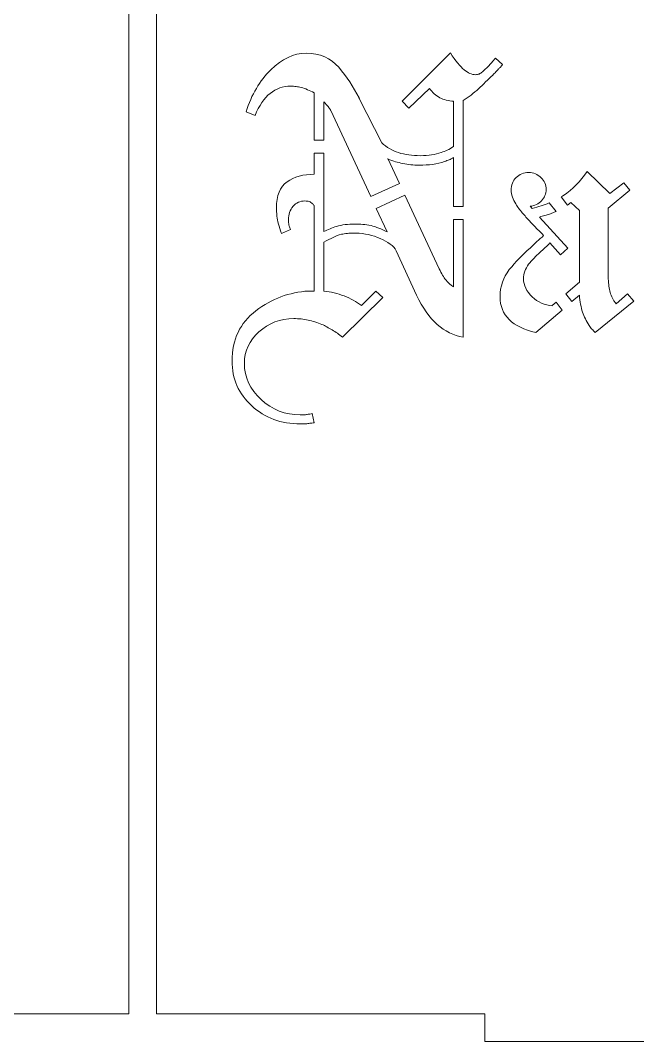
# Model space of a CAD drawing. Header units: millimetres. Extents: x -1983 to 1983, y -412 to 412.
# Drawn here: x 1520.4 to 1586.9, y -16.4 to 93.6 of the extents above; entities that cross this region are included whole.
import ezdxf

# ---------------------------------------------------------------- set-up
doc = ezdxf.new("R2010")
doc.units = ezdxf.units.MM
doc.header["$MEASUREMENT"] = 0
doc.layers.add('Camada 1', color=7, linetype='Continuous')

msp = doc.modelspace()

# ---------------------------------------------------------------- linework, layer by layer
at = {"layer": 'Camada 1', "color": 250, "lineweight": 9}
for points, knots in [([(1424.1636, 200.589), (1424.1636, 200.589), (1424.1636, -13.4106), (1424.1636, -13.4106), (1424.1636, -13.4106), (1424.1636, -13.4106), (1459.5564, -13.4106), (1459.5564, -13.4106), (1459.5564, -13.4106), (1459.5564, -13.4106), (1459.5564, -16.4106), (1459.5564, -16.4106), (1459.5564, -16.4106), (1459.5564, -16.4106), (1496.6992, -16.4106), (1496.6992, -16.4106), (1496.6992, -16.4106), (1496.6992, -16.4106), (1496.6992, -13.4106), (1496.6992, -13.4106), (1496.6992, -13.4106), (1496.6992, -13.4106), (1532.092, -13.4106), (1532.092, -13.4106), (1532.092, -13.4106), (1532.092, -13.4106), (1532.092, 200.589), (1532.092, 200.589), (1532.092, 200.589), (1532.092, 200.589), (1496.6992, 200.589), (1496.6992, 200.589), (1496.6992, 200.589), (1496.6992, 200.589), (1496.6992, 203.589), (1496.6992, 203.589), (1496.6992, 203.589), (1496.6992, 203.589), (1459.5564, 203.589), (1459.5564, 203.589), (1459.5564, 203.589), (1459.5564, 203.589), (1459.5564, 200.589), (1459.5564, 200.589), (1459.5564, 200.589), (1459.5564, 200.589), (1424.1636, 200.589), (1424.1636, 200.589)], [0, 0, 0, 0, 0.07692308, 0.07692308, 0.07692308, 0.07692308, 0.15384615, 0.15384615, 0.15384615, 0.15384615, 0.23076923, 0.23076923, 0.23076923, 0.23076923, 0.30769231, 0.30769231, 0.30769231, 0.30769231, 0.38461538, 0.38461538, 0.38461538, 0.38461538, 0.46153846, 0.46153846, 0.46153846, 0.46153846, 0.53846154, 0.53846154, 0.53846154, 0.53846154, 0.61538462, 0.61538462, 0.61538462, 0.61538462, 0.69230769, 0.69230769, 0.69230769, 0.69230769, 0.76923077, 0.76923077, 0.76923077, 0.76923077, 0.84615385, 0.84615385, 0.84615385, 0.84615385, 1, 1, 1, 1]), ([(1535.092, 200.589), (1535.092, 200.589), (1535.092, -13.4106), (1535.092, -13.4106), (1535.092, -13.4106), (1535.092, -13.4106), (1570.4848, -13.4106), (1570.4848, -13.4106), (1570.4848, -13.4106), (1570.4848, -13.4106), (1570.4848, -16.4106), (1570.4848, -16.4106), (1570.4848, -16.4106), (1570.4848, -16.4106), (1607.6276, -16.4106), (1607.6276, -16.4106), (1607.6276, -16.4106), (1607.6276, -16.4106), (1607.6276, -13.4106), (1607.6276, -13.4106), (1607.6276, -13.4106), (1607.6276, -13.4106), (1643.0204, -13.4106), (1643.0204, -13.4106), (1643.0204, -13.4106), (1643.0204, -13.4106), (1643.0204, 200.589), (1643.0204, 200.589), (1643.0204, 200.589), (1643.0204, 200.589), (1607.6276, 200.589), (1607.6276, 200.589), (1607.6276, 200.589), (1607.6276, 200.589), (1607.6276, 203.589), (1607.6276, 203.589), (1607.6276, 203.589), (1607.6276, 203.589), (1570.4848, 203.589), (1570.4848, 203.589), (1570.4848, 203.589), (1570.4848, 203.589), (1570.4848, 200.589), (1570.4848, 200.589), (1570.4848, 200.589), (1570.4848, 200.589), (1535.092, 200.589), (1535.092, 200.589)], [0, 0, 0, 0, 0.07692308, 0.07692308, 0.07692308, 0.07692308, 0.15384615, 0.15384615, 0.15384615, 0.15384615, 0.23076923, 0.23076923, 0.23076923, 0.23076923, 0.30769231, 0.30769231, 0.30769231, 0.30769231, 0.38461538, 0.38461538, 0.38461538, 0.38461538, 0.46153846, 0.46153846, 0.46153846, 0.46153846, 0.53846154, 0.53846154, 0.53846154, 0.53846154, 0.61538462, 0.61538462, 0.61538462, 0.61538462, 0.69230769, 0.69230769, 0.69230769, 0.69230769, 0.76923077, 0.76923077, 0.76923077, 0.76923077, 0.84615385, 0.84615385, 0.84615385, 0.84615385, 1, 1, 1, 1]), ([(1552.0912, 80.6867), (1552.0912, 80.6867), (1552.0912, 85.7958), (1552.0912, 85.7958), (1552.0912, 85.7958), (1551.8254, 85.9139), (1551.5817, 86.0249), (1551.3602, 86.1281), (1551.3602, 86.1281), (1551.1383, 86.2317), (1550.9111, 86.321), (1550.6731, 86.3719), (1550.6731, 86.3719), (1550.4975, 86.4094), (1550.3187, 86.4308), (1550.1414, 86.4605), (1550.1414, 86.4605), (1549.9642, 86.4901), (1549.772, 86.5048), (1549.5653, 86.5048), (1549.5653, 86.5048), (1548.7085, 86.5048), (1547.9625, 86.2463), (1547.3272, 85.7293), (1547.3272, 85.7293), (1546.6922, 85.2126), (1546.153, 84.422), (1545.7099, 83.3583), (1545.7099, 83.3583), (1545.7099, 83.3583), (1544.7348, 83.7574), (1544.7348, 83.7574), (1544.7348, 83.7574), (1545.3258, 85.589), (1546.2195, 87.096), (1547.4159, 88.2774), (1547.4159, 88.2774), (1548.6125, 89.4591), (1549.8755, 90.0501), (1551.2048, 90.0501), (1551.2048, 90.0501), (1552.7116, 90.0501), (1553.8842, 89.5464), (1554.7279, 88.536), (1554.7279, 88.536), (1555.5682, 87.53), (1556.3011, 86.4308), (1556.9217, 85.2418), (1556.9217, 85.2418), (1556.9217, 85.2123), (1556.9287, 85.1901), (1556.9439, 85.1753), (1556.9439, 85.1753), (1556.9584, 85.1609), (1556.966, 85.1384), (1556.966, 85.1088), (1556.966, 85.1088), (1556.966, 85.1088), (1559.359, 80.3966), (1559.359, 80.3966), (1559.359, 80.3966), (1559.8907, 79.9243), (1560.4964, 79.5696), (1561.1759, 79.348), (1561.1759, 79.348), (1561.8555, 79.1265), (1562.6384, 79.0157), (1563.5245, 79.0157), (1563.5245, 79.0157), (1563.9677, 79.0157), (1564.3742, 79.0455), (1564.7434, 79.1044), (1564.7434, 79.1044), (1565.1123, 79.1634), (1565.4567, 79.2609), (1565.7846, 79.3702), (1565.7846, 79.3702), (1565.9884, 79.4384), (1566.2059, 79.5106), (1566.4273, 79.6139), (1566.4273, 79.6139), (1566.6486, 79.7175), (1566.8779, 79.8429), (1567.1141, 79.9978), (1567.1141, 79.9978), (1567.1141, 79.9978), (1567.1141, 84.8873), (1567.1141, 84.8873), (1567.1141, 84.8873), (1566.5529, 84.9168), (1566.0563, 85.0396), (1565.6296, 85.2638), (1565.6296, 85.2638), (1565.1994, 85.4902), (1564.8245, 85.8253), (1564.4997, 86.2686), (1564.4997, 86.2686), (1564.4997, 86.2686), (1562.2837, 84.1339), (1562.2837, 84.1339), (1562.2837, 84.1339), (1562.2837, 84.1339), (1561.5747, 84.8873), (1561.5747, 84.8873), (1561.5747, 84.8873), (1561.5747, 84.8873), (1566.7596, 90.0943), (1566.7596, 90.0943), (1566.7596, 90.0943), (1567.321, 89.2375), (1567.8158, 88.6319), (1568.2443, 88.2774), (1568.2443, 88.2774), (1568.6727, 87.9229), (1569.0788, 87.7457), (1569.4629, 87.7457), (1569.4629, 87.7457), (1569.6106, 87.7457), (1569.7439, 87.7679), (1569.8619, 87.8122), (1569.8619, 87.8122), (1569.9799, 87.8565), (1570.0869, 87.9502), (1570.2163, 88.0559), (1570.2163, 88.0559), (1570.4131, 88.2168), (1570.6373, 88.4029), (1570.8589, 88.6541), (1570.8589, 88.6541), (1571.0803, 88.9052), (1571.339, 89.1932), (1571.6345, 89.5184), (1571.6345, 89.5184), (1571.6345, 89.5184), (1572.3878, 88.8534), (1572.3878, 88.8534), (1572.3878, 88.8534), (1572.3287, 88.7649), (1572.2623, 88.6762), (1572.1883, 88.5876), (1572.1883, 88.5876), (1572.1145, 88.4989), (1572.0333, 88.425), (1571.9446, 88.366), (1571.9446, 88.366), (1571.856, 88.2478), (1571.76, 88.137), (1571.6566, 88.0337), (1571.6566, 88.0337), (1571.5533, 87.9304), (1571.4423, 87.8197), (1571.3241, 87.7014), (1571.3241, 87.7014), (1570.8219, 87.1993), (1570.314, 86.7095), (1569.7954, 86.2315), (1569.7954, 86.2315), (1569.2804, 85.7568), (1568.7242, 85.3303), (1568.1336, 84.9464), (1568.1336, 84.9464), (1568.1336, 84.9464), (1568.1336, 73.5523), (1568.1336, 73.5523), (1568.1336, 73.5523), (1568.1336, 73.5523), (1567.1141, 73.5523), (1567.1141, 73.5523), (1567.1141, 73.5523), (1567.1141, 73.5523), (1567.1141, 78.8385), (1567.1141, 78.8385), (1567.1141, 78.8385), (1566.9369, 78.7202), (1566.7741, 78.6318), (1566.6268, 78.5726), (1566.6268, 78.5726), (1566.4789, 78.5136), (1566.3155, 78.4572), (1566.1394, 78.3954), (1566.1394, 78.3954), (1565.7247, 78.2503), (1565.297, 78.1445), (1564.8541, 78.0852), (1564.8541, 78.0852), (1564.411, 78.0262), (1563.9383, 77.9963), (1563.436, 77.9963), (1563.436, 77.9963), (1563.0815, 77.9963), (1562.7639, 78.0112), (1562.4833, 78.0407), (1562.4833, 78.0407), (1562.2025, 78.0703), (1561.914, 78.1118), (1561.6191, 78.1738), (1561.6191, 78.1738), (1561.3528, 78.2301), (1561.0946, 78.2996), (1560.8437, 78.3732), (1560.8437, 78.3732), (1560.5927, 78.4472), (1560.3192, 78.543), (1560.0236, 78.6613), (1560.0236, 78.6613), (1560.0236, 78.6613), (1560.0236, 78.7055), (1560.0236, 78.7055), (1560.0236, 78.7055), (1560.0236, 78.7055), (1561.2669, 76.0402), (1561.2669, 76.0402), (1561.2669, 76.0402), (1561.2669, 76.0402), (1558.174, 74.6092), (1558.174, 74.6092), (1558.174, 74.6092), (1558.174, 74.6092), (1553.8638, 83.8902), (1553.8638, 83.8902), (1553.8638, 83.8902), (1553.8638, 83.8902), (1553.8564, 83.8977), (1553.8417, 83.9125), (1553.8417, 83.9125), (1553.8271, 83.9271), (1553.8196, 83.9492), (1553.8196, 83.9789), (1553.8196, 83.9789), (1553.7606, 84.0675), (1553.6792, 84.1785), (1553.5758, 84.3112), (1553.5758, 84.3112), (1553.4723, 84.4442), (1553.3173, 84.6139), (1553.1106, 84.8208), (1553.1106, 84.8208), (1553.1106, 84.8208), (1553.1106, 80.6867), (1553.1106, 80.6867), (1553.1106, 80.6867), (1553.1106, 80.6867), (1552.0912, 80.6867), (1552.0912, 80.6867)], [0, 0, 0, 0, 0.01612903, 0.01612903, 0.01612903, 0.01612903, 0.03225806, 0.03225806, 0.03225806, 0.03225806, 0.0483871, 0.0483871, 0.0483871, 0.0483871, 0.06451613, 0.06451613, 0.06451613, 0.06451613, 0.08064516, 0.08064516, 0.08064516, 0.08064516, 0.09677419, 0.09677419, 0.09677419, 0.09677419, 0.11290323, 0.11290323, 0.11290323, 0.11290323, 0.12903226, 0.12903226, 0.12903226, 0.12903226, 0.14516129, 0.14516129, 0.14516129, 0.14516129, 0.16129032, 0.16129032, 0.16129032, 0.16129032, 0.17741935, 0.17741935, 0.17741935, 0.17741935, 0.19354839, 0.19354839, 0.19354839, 0.19354839, 0.20967742, 0.20967742, 0.20967742, 0.20967742, 0.22580645, 0.22580645, 0.22580645, 0.22580645, 0.24193548, 0.24193548, 0.24193548, 0.24193548, 0.25806452, 0.25806452, 0.25806452, 0.25806452, 0.27419355, 0.27419355, 0.27419355, 0.27419355, 0.29032258, 0.29032258, 0.29032258, 0.29032258, 0.30645161, 0.30645161, 0.30645161, 0.30645161, 0.32258065, 0.32258065, 0.32258065, 0.32258065, 0.33870968, 0.33870968, 0.33870968, 0.33870968, 0.35483871, 0.35483871, 0.35483871, 0.35483871, 0.37096774, 0.37096774, 0.37096774, 0.37096774, 0.38709677, 0.38709677, 0.38709677, 0.38709677, 0.40322581, 0.40322581, 0.40322581, 0.40322581, 0.41935484, 0.41935484, 0.41935484, 0.41935484, 0.43548387, 0.43548387, 0.43548387, 0.43548387, 0.4516129, 0.4516129, 0.4516129, 0.4516129, 0.46774194, 0.46774194, 0.46774194, 0.46774194, 0.48387097, 0.48387097, 0.48387097, 0.48387097, 0.5, 0.5, 0.5, 0.5, 0.51612903, 0.51612903, 0.51612903, 0.51612903, 0.53225806, 0.53225806, 0.53225806, 0.53225806, 0.5483871, 0.5483871, 0.5483871, 0.5483871, 0.56451613, 0.56451613, 0.56451613, 0.56451613, 0.58064516, 0.58064516, 0.58064516, 0.58064516, 0.59677419, 0.59677419, 0.59677419, 0.59677419, 0.61290323, 0.61290323, 0.61290323, 0.61290323, 0.62903226, 0.62903226, 0.62903226, 0.62903226, 0.64516129, 0.64516129, 0.64516129, 0.64516129, 0.66129032, 0.66129032, 0.66129032, 0.66129032, 0.67741935, 0.67741935, 0.67741935, 0.67741935, 0.69354839, 0.69354839, 0.69354839, 0.69354839, 0.70967742, 0.70967742, 0.70967742, 0.70967742, 0.72580645, 0.72580645, 0.72580645, 0.72580645, 0.74193548, 0.74193548, 0.74193548, 0.74193548, 0.75806452, 0.75806452, 0.75806452, 0.75806452, 0.77419355, 0.77419355, 0.77419355, 0.77419355, 0.79032258, 0.79032258, 0.79032258, 0.79032258, 0.80645161, 0.80645161, 0.80645161, 0.80645161, 0.82258065, 0.82258065, 0.82258065, 0.82258065, 0.83870968, 0.83870968, 0.83870968, 0.83870968, 0.85483871, 0.85483871, 0.85483871, 0.85483871, 0.87096774, 0.87096774, 0.87096774, 0.87096774, 0.88709677, 0.88709677, 0.88709677, 0.88709677, 0.90322581, 0.90322581, 0.90322581, 0.90322581, 0.91935484, 0.91935484, 0.91935484, 0.91935484, 0.93548387, 0.93548387, 0.93548387, 0.93548387, 0.9516129, 0.9516129, 0.9516129, 0.9516129, 0.96774194, 0.96774194, 0.96774194, 0.96774194, 1, 1, 1, 1]), ([(1552.0912, 50.2551), (1551.914, 50.2258), (1551.7511, 50.2034), (1551.6038, 50.1887), (1551.6038, 50.1887), (1551.4562, 50.1737), (1551.31, 50.1408), (1551.1605, 50.1222), (1551.1605, 50.1222), (1551.0726, 50.1113), (1550.9832, 50.1222), (1550.8946, 50.1222), (1550.8946, 50.1222), (1550.8059, 50.1222), (1550.7027, 50.1222), (1550.5845, 50.1222), (1550.5845, 50.1222), (1548.5163, 50.1222), (1546.7734, 50.7721), (1545.3552, 52.0721), (1545.3552, 52.0721), (1543.9373, 53.3717), (1543.2281, 54.9823), (1543.2281, 56.9026), (1543.2281, 56.9026), (1543.2281, 59.2069), (1544.0852, 61.0092), (1545.7985, 62.309), (1545.7985, 62.309), (1547.5116, 63.6088), (1549.4026, 64.3242), (1551.4709, 64.4362), (1551.4709, 64.4362), (1551.5887, 64.4424), (1551.6997, 64.4362), (1551.8032, 64.4362), (1551.8032, 64.4362), (1551.9066, 64.4362), (1552.0026, 64.4362), (1552.0912, 64.4362), (1552.0912, 64.4362), (1552.0912, 64.4362), (1552.0912, 73.6535), (1552.0912, 73.6535), (1552.0912, 73.6535), (1552.0616, 73.6535), (1552.0322, 73.6757), (1552.0026, 73.72), (1552.0026, 73.72), (1551.9731, 73.7643), (1551.9436, 73.8013), (1551.914, 73.8308), (1551.914, 73.8308), (1551.7958, 73.9487), (1551.6703, 74.0302), (1551.5374, 74.0745), (1551.5374, 74.0745), (1551.4044, 74.1187), (1551.2494, 74.1409), (1551.0719, 74.1409), (1551.0719, 74.1409), (1550.5698, 74.1409), (1550.1488, 73.949), (1549.809, 73.565), (1549.809, 73.565), (1549.4693, 73.1807), (1549.2992, 72.6934), (1549.2992, 72.1024), (1549.2992, 72.1024), (1549.2992, 72.0434), (1549.2992, 71.977), (1549.2992, 71.9031), (1549.2992, 71.9031), (1549.2992, 71.8291), (1549.3142, 71.7626), (1549.3436, 71.7037), (1549.3436, 71.7037), (1549.3436, 71.6151), (1549.3582, 71.5188), (1549.3878, 71.4156), (1549.3878, 71.4156), (1549.4173, 71.3123), (1549.4618, 71.2013), (1549.5211, 71.0833), (1549.5211, 71.0833), (1549.5211, 71.0833), (1548.546, 70.64), (1548.546, 70.64), (1548.546, 70.64), (1548.4277, 71.0241), (1548.3244, 71.3639), (1548.2358, 71.6593), (1548.2358, 71.6593), (1548.1471, 71.9548), (1548.0775, 72.2344), (1548.0586, 72.5015), (1548.0586, 72.5015), (1548.0481, 72.6486), (1548.0511, 72.7967), (1548.0364, 72.9446), (1548.0364, 72.9446), (1548.0216, 73.0922), (1548.0143, 73.24), (1548.0143, 73.3877), (1548.0143, 73.3877), (1548.0143, 74.7172), (1548.3981, 75.6554), (1549.1663, 76.2019), (1549.1663, 76.2019), (1549.9343, 76.7484), (1550.9096, 77.0215), (1552.0912, 77.0215), (1552.0912, 77.0215), (1552.0912, 77.0215), (1552.0912, 79.2876), (1552.0912, 79.2876), (1552.0912, 79.2876), (1552.0912, 79.2876), (1553.1106, 79.2876), (1553.1106, 79.2876), (1553.1106, 79.2876), (1553.1106, 79.2876), (1553.1106, 70.8617), (1553.1106, 70.8617), (1553.1106, 70.8617), (1553.3468, 70.9504), (1553.5758, 71.0464), (1553.7973, 71.1498), (1553.7973, 71.1498), (1554.0187, 71.2533), (1554.2496, 71.3283), (1554.4842, 71.3934), (1554.4842, 71.3934), (1554.7814, 71.476), (1555.09, 71.5489), (1555.415, 71.5928), (1555.415, 71.5928), (1555.7396, 71.6372), (1556.0796, 71.6593), (1556.4341, 71.6593), (1556.4341, 71.6593), (1556.7591, 71.6593), (1557.0622, 71.6446), (1557.3427, 71.6151), (1557.3427, 71.6151), (1557.6233, 71.5854), (1557.9119, 71.5439), (1558.2068, 71.4821), (1558.2068, 71.4821), (1558.4733, 71.4263), (1558.7533, 71.3344), (1559.0488, 71.2162), (1559.0488, 71.2162), (1559.3443, 71.098), (1559.6395, 70.9651), (1559.935, 70.8174), (1559.935, 70.8174), (1559.935, 70.8174), (1558.7634, 73.3403), (1558.7634, 73.3403), (1558.7634, 73.3403), (1558.7634, 73.3403), (1561.8583, 74.7719), (1561.8583, 74.7719), (1561.8583, 74.7719), (1561.8583, 74.7719), (1565.5631, 66.8292), (1565.5631, 66.8292), (1565.5631, 66.8292), (1565.7976, 66.3261), (1566.0358, 65.928), (1566.2723, 65.6328), (1566.2723, 65.6328), (1566.5085, 65.3373), (1566.7893, 65.0861), (1567.1141, 64.8793), (1567.1141, 64.8793), (1567.1141, 64.8793), (1567.1141, 72.153), (1567.1141, 72.153), (1567.1141, 72.153), (1567.1141, 72.153), (1568.1336, 72.153), (1568.1336, 72.153), (1568.1336, 72.153), (1568.1336, 72.153), (1568.1336, 59.4728), (1568.1336, 59.4728), (1568.1336, 59.4728), (1567.0995, 59.6502), (1566.1687, 60.108), (1565.3416, 60.8466), (1565.3416, 60.8466), (1564.5143, 61.5852), (1563.7587, 62.6258), (1563.1258, 63.9931), (1563.1258, 63.9931), (1563.1258, 63.9931), (1560.9101, 68.7787), (1560.9101, 68.7787), (1560.9101, 68.7787), (1560.6587, 69.3217), (1560.0164, 69.717), (1559.204, 70.0861), (1559.204, 70.0861), (1558.3915, 70.4554), (1557.5124, 70.6561), (1556.5671, 70.6845), (1556.5671, 70.6845), (1556.5378, 70.6855), (1556.508, 70.6845), (1556.4784, 70.6845), (1556.4784, 70.6845), (1556.449, 70.6845), (1556.4194, 70.6845), (1556.3898, 70.6845), (1556.3898, 70.6845), (1556.1239, 70.6845), (1555.8799, 70.6696), (1555.6587, 70.64), (1555.6587, 70.64), (1555.4373, 70.6106), (1555.219, 70.5992), (1555.0162, 70.5514), (1555.0162, 70.5514), (1554.7161, 70.4809), (1554.4236, 70.355), (1554.1297, 70.219), (1554.1297, 70.219), (1553.8329, 70.0819), (1553.4945, 69.9089), (1553.1106, 69.702), (1553.1106, 69.702), (1553.1106, 69.702), (1553.1106, 64.4362), (1553.1106, 64.4362), (1553.1106, 64.4362), (1553.8785, 64.3476), (1554.61, 64.1704), (1555.3042, 63.9045), (1555.3042, 63.9045), (1555.9984, 63.6386), (1556.6262, 63.2989), (1557.1876, 62.8851), (1557.1876, 62.8851), (1557.1876, 62.8851), (1558.7387, 64.4362), (1558.7387, 64.4362), (1558.7387, 64.4362), (1558.7387, 64.4362), (1559.4919, 63.7345), (1559.4919, 63.7345), (1559.4919, 63.7345), (1559.4919, 63.7345), (1555.1491, 59.4728), (1555.1491, 59.4728), (1555.1491, 59.4728), (1554.765, 59.7683), (1554.3883, 60.0268), (1554.019, 60.2484), (1554.019, 60.2484), (1553.6496, 60.47), (1553.2745, 60.6736), (1552.8888, 60.8466), (1552.8888, 60.8466), (1552.4181, 61.0574), (1551.9286, 61.2083), (1551.4266, 61.3118), (1551.4266, 61.3118), (1550.9243, 61.4152), (1550.4072, 61.4672), (1549.8755, 61.4672), (1549.8755, 61.4672), (1548.4277, 61.4672), (1547.1793, 60.9943), (1546.1309, 60.0491), (1546.1309, 60.0491), (1545.0821, 59.1036), (1544.5576, 57.9662), (1544.5576, 56.6368), (1544.5576, 56.6368), (1544.5576, 55.1596), (1545.156, 53.8668), (1546.3525, 52.7592), (1546.3525, 52.7592), (1547.549, 51.6511), (1548.9597, 51.0973), (1550.5845, 51.0973), (1550.5845, 51.0973), (1550.6731, 51.0973), (1550.7545, 51.0973), (1550.8282, 51.0973), (1550.8282, 51.0973), (1550.9021, 51.0973), (1550.9693, 51.0889), (1551.0276, 51.0973), (1551.0276, 51.0973), (1551.1766, 51.1185), (1551.3086, 51.149), (1551.4266, 51.1638), (1551.4266, 51.1638), (1551.5444, 51.1782), (1551.6924, 51.2006), (1551.8697, 51.2302), (1551.8697, 51.2302), (1551.8697, 51.2302), (1552.0912, 50.2551), (1552.0912, 50.2551)], [0, 0, 0, 0, 0.01282051, 0.01282051, 0.01282051, 0.01282051, 0.02564103, 0.02564103, 0.02564103, 0.02564103, 0.03846154, 0.03846154, 0.03846154, 0.03846154, 0.05128205, 0.05128205, 0.05128205, 0.05128205, 0.06410256, 0.06410256, 0.06410256, 0.06410256, 0.07692308, 0.07692308, 0.07692308, 0.07692308, 0.08974359, 0.08974359, 0.08974359, 0.08974359, 0.1025641, 0.1025641, 0.1025641, 0.1025641, 0.11538462, 0.11538462, 0.11538462, 0.11538462, 0.12820513, 0.12820513, 0.12820513, 0.12820513, 0.14102564, 0.14102564, 0.14102564, 0.14102564, 0.15384615, 0.15384615, 0.15384615, 0.15384615, 0.16666667, 0.16666667, 0.16666667, 0.16666667, 0.17948718, 0.17948718, 0.17948718, 0.17948718, 0.19230769, 0.19230769, 0.19230769, 0.19230769, 0.20512821, 0.20512821, 0.20512821, 0.20512821, 0.21794872, 0.21794872, 0.21794872, 0.21794872, 0.23076923, 0.23076923, 0.23076923, 0.23076923, 0.24358974, 0.24358974, 0.24358974, 0.24358974, 0.25641026, 0.25641026, 0.25641026, 0.25641026, 0.26923077, 0.26923077, 0.26923077, 0.26923077, 0.28205128, 0.28205128, 0.28205128, 0.28205128, 0.29487179, 0.29487179, 0.29487179, 0.29487179, 0.30769231, 0.30769231, 0.30769231, 0.30769231, 0.32051282, 0.32051282, 0.32051282, 0.32051282, 0.33333333, 0.33333333, 0.33333333, 0.33333333, 0.34615385, 0.34615385, 0.34615385, 0.34615385, 0.35897436, 0.35897436, 0.35897436, 0.35897436, 0.37179487, 0.37179487, 0.37179487, 0.37179487, 0.38461538, 0.38461538, 0.38461538, 0.38461538, 0.3974359, 0.3974359, 0.3974359, 0.3974359, 0.41025641, 0.41025641, 0.41025641, 0.41025641, 0.42307692, 0.42307692, 0.42307692, 0.42307692, 0.43589744, 0.43589744, 0.43589744, 0.43589744, 0.44871795, 0.44871795, 0.44871795, 0.44871795, 0.46153846, 0.46153846, 0.46153846, 0.46153846, 0.47435897, 0.47435897, 0.47435897, 0.47435897, 0.48717949, 0.48717949, 0.48717949, 0.48717949, 0.5, 0.5, 0.5, 0.5, 0.51282051, 0.51282051, 0.51282051, 0.51282051, 0.52564103, 0.52564103, 0.52564103, 0.52564103, 0.53846154, 0.53846154, 0.53846154, 0.53846154, 0.55128205, 0.55128205, 0.55128205, 0.55128205, 0.56410256, 0.56410256, 0.56410256, 0.56410256, 0.57692308, 0.57692308, 0.57692308, 0.57692308, 0.58974359, 0.58974359, 0.58974359, 0.58974359, 0.6025641, 0.6025641, 0.6025641, 0.6025641, 0.61538462, 0.61538462, 0.61538462, 0.61538462, 0.62820513, 0.62820513, 0.62820513, 0.62820513, 0.64102564, 0.64102564, 0.64102564, 0.64102564, 0.65384615, 0.65384615, 0.65384615, 0.65384615, 0.66666667, 0.66666667, 0.66666667, 0.66666667, 0.67948718, 0.67948718, 0.67948718, 0.67948718, 0.69230769, 0.69230769, 0.69230769, 0.69230769, 0.70512821, 0.70512821, 0.70512821, 0.70512821, 0.71794872, 0.71794872, 0.71794872, 0.71794872, 0.73076923, 0.73076923, 0.73076923, 0.73076923, 0.74358974, 0.74358974, 0.74358974, 0.74358974, 0.75641026, 0.75641026, 0.75641026, 0.75641026, 0.76923077, 0.76923077, 0.76923077, 0.76923077, 0.78205128, 0.78205128, 0.78205128, 0.78205128, 0.79487179, 0.79487179, 0.79487179, 0.79487179, 0.80769231, 0.80769231, 0.80769231, 0.80769231, 0.82051282, 0.82051282, 0.82051282, 0.82051282, 0.83333333, 0.83333333, 0.83333333, 0.83333333, 0.84615385, 0.84615385, 0.84615385, 0.84615385, 0.85897436, 0.85897436, 0.85897436, 0.85897436, 0.87179487, 0.87179487, 0.87179487, 0.87179487, 0.88461538, 0.88461538, 0.88461538, 0.88461538, 0.8974359, 0.8974359, 0.8974359, 0.8974359, 0.91025641, 0.91025641, 0.91025641, 0.91025641, 0.92307692, 0.92307692, 0.92307692, 0.92307692, 0.93589744, 0.93589744, 0.93589744, 0.93589744, 0.94871795, 0.94871795, 0.94871795, 0.94871795, 0.96153846, 0.96153846, 0.96153846, 0.96153846, 0.97435897, 0.97435897, 0.97435897, 0.97435897, 1, 1, 1, 1]), ([(1578.8017, 62.3853), (1578.8017, 62.3853), (1575.9773, 59.9604), (1575.9773, 59.9604), (1575.9773, 59.9604), (1574.7069, 60.2559), (1573.7485, 60.723), (1573.0967, 61.3637), (1573.0967, 61.3637), (1572.4486, 62.0005), (1572.1218, 62.8186), (1572.1218, 63.8306), (1572.1218, 63.8306), (1572.1218, 64.9236), (1572.4523, 65.8925), (1573.1189, 66.7405), (1573.1189, 66.7405), (1573.7816, 67.5839), (1574.5415, 68.3443), (1575.3568, 69.0742), (1575.3568, 69.0742), (1575.6055, 69.2974), (1575.8368, 69.5397), (1576.0881, 69.7612), (1576.0881, 69.7612), (1576.3393, 69.9828), (1576.583, 70.1969), (1576.8193, 70.4037), (1576.8193, 70.4037), (1576.642, 70.6106), (1576.413, 70.8471), (1576.1324, 71.1127), (1576.1324, 71.1127), (1575.8516, 71.3786), (1575.5781, 71.6668), (1575.3124, 71.9623), (1575.3124, 71.9623), (1575.0468, 72.2575), (1574.7806, 72.5606), (1574.5148, 72.8706), (1574.5148, 72.8706), (1574.2489, 73.1806), (1574.0095, 73.4965), (1573.8056, 73.8236), (1573.8056, 73.8236), (1573.6551, 74.0652), (1573.5396, 74.3109), (1573.4512, 74.5621), (1573.4512, 74.5621), (1573.3625, 74.813), (1573.3183, 75.057), (1573.3183, 75.2932), (1573.3183, 75.2932), (1573.3183, 75.8546), (1573.4955, 76.3129), (1573.85, 76.6671), (1573.85, 76.6671), (1574.2044, 77.0218), (1574.6624, 77.1988), (1575.2238, 77.1988), (1575.2238, 77.1988), (1575.7261, 77.1988), (1576.162, 77.0215), (1576.5312, 76.6671), (1576.5312, 76.6671), (1576.9004, 76.3126), (1577.0851, 75.8841), (1577.0851, 75.3818), (1577.0851, 75.3818), (1577.0851, 74.9091), (1576.9225, 74.5029), (1576.5976, 74.1631), (1576.5976, 74.1631), (1576.2725, 73.8236), (1575.8591, 73.6239), (1575.3568, 73.565), (1575.3568, 73.565), (1575.3568, 73.565), (1575.5784, 73.3433), (1575.5784, 73.3433), (1575.5784, 73.3433), (1576.2395, 73.4935), (1576.857, 73.688), (1577.4302, 73.9261), (1577.4302, 73.9261), (1577.4302, 73.9261), (1578.1611, 73.0162), (1578.1611, 73.0162), (1578.1611, 73.0162), (1578.0918, 72.9863), (1578.0212, 72.9553), (1577.9493, 72.9223), (1577.9493, 72.9223), (1577.7868, 72.8487), (1577.6152, 72.787), (1577.4395, 72.723), (1577.4395, 72.723), (1577.2903, 72.6689), (1577.1293, 72.6123), (1576.9521, 72.5678), (1576.9521, 72.5678), (1576.7748, 72.5236), (1576.583, 72.4718), (1576.3761, 72.4126), (1576.3761, 72.4126), (1576.3761, 72.4126), (1579.4339, 69.0448), (1579.4339, 69.0448), (1579.4339, 69.0448), (1579.4339, 69.0448), (1578.6361, 68.3359), (1578.6361, 68.3359), (1578.6361, 68.3359), (1578.6361, 68.3359), (1577.4838, 69.6209), (1577.4838, 69.6209), (1577.4838, 69.6209), (1577.3363, 69.4436), (1577.1663, 69.2738), (1576.9742, 69.1113), (1576.9742, 69.1113), (1576.782, 68.949), (1576.6061, 68.7695), (1576.4204, 68.6015), (1576.4204, 68.6015), (1575.9855, 68.2084), (1575.5709, 67.7895), (1575.2016, 67.3167), (1575.2016, 67.3167), (1574.8323, 66.844), (1574.6478, 66.327), (1574.6478, 65.7658), (1574.6478, 65.7658), (1574.6478, 65.0566), (1574.9582, 64.4064), (1575.5784, 63.8159), (1575.5784, 63.8159), (1576.1986, 63.2249), (1576.9225, 62.9), (1577.75, 62.8408), (1577.75, 62.8408), (1577.75, 62.8408), (1577.75, 62.8851), (1577.75, 62.8851), (1577.75, 62.8851), (1577.75, 62.8851), (1578.1557, 63.2356), (1578.1557, 63.2356), (1578.1557, 63.2356), (1578.1557, 63.2356), (1578.8017, 62.3853), (1578.8017, 62.3853)], [0, 0, 0, 0, 0.02564103, 0.02564103, 0.02564103, 0.02564103, 0.05128205, 0.05128205, 0.05128205, 0.05128205, 0.07692308, 0.07692308, 0.07692308, 0.07692308, 0.1025641, 0.1025641, 0.1025641, 0.1025641, 0.12820513, 0.12820513, 0.12820513, 0.12820513, 0.15384615, 0.15384615, 0.15384615, 0.15384615, 0.17948718, 0.17948718, 0.17948718, 0.17948718, 0.20512821, 0.20512821, 0.20512821, 0.20512821, 0.23076923, 0.23076923, 0.23076923, 0.23076923, 0.25641026, 0.25641026, 0.25641026, 0.25641026, 0.28205128, 0.28205128, 0.28205128, 0.28205128, 0.30769231, 0.30769231, 0.30769231, 0.30769231, 0.33333333, 0.33333333, 0.33333333, 0.33333333, 0.35897436, 0.35897436, 0.35897436, 0.35897436, 0.38461538, 0.38461538, 0.38461538, 0.38461538, 0.41025641, 0.41025641, 0.41025641, 0.41025641, 0.43589744, 0.43589744, 0.43589744, 0.43589744, 0.46153846, 0.46153846, 0.46153846, 0.46153846, 0.48717949, 0.48717949, 0.48717949, 0.48717949, 0.51282051, 0.51282051, 0.51282051, 0.51282051, 0.53846154, 0.53846154, 0.53846154, 0.53846154, 0.56410256, 0.56410256, 0.56410256, 0.56410256, 0.58974359, 0.58974359, 0.58974359, 0.58974359, 0.61538462, 0.61538462, 0.61538462, 0.61538462, 0.64102564, 0.64102564, 0.64102564, 0.64102564, 0.66666667, 0.66666667, 0.66666667, 0.66666667, 0.69230769, 0.69230769, 0.69230769, 0.69230769, 0.71794872, 0.71794872, 0.71794872, 0.71794872, 0.74358974, 0.74358974, 0.74358974, 0.74358974, 0.76923077, 0.76923077, 0.76923077, 0.76923077, 0.79487179, 0.79487179, 0.79487179, 0.79487179, 0.82051282, 0.82051282, 0.82051282, 0.82051282, 0.84615385, 0.84615385, 0.84615385, 0.84615385, 0.87179487, 0.87179487, 0.87179487, 0.87179487, 0.8974359, 0.8974359, 0.8974359, 0.8974359, 0.92307692, 0.92307692, 0.92307692, 0.92307692, 0.94871795, 0.94871795, 0.94871795, 0.94871795, 1, 1, 1, 1]), ([(1582.3587, 59.9604), (1582.2404, 60.108), (1582.1297, 60.2338), (1582.0263, 60.3371), (1582.0263, 60.3371), (1581.923, 60.4403), (1581.8337, 60.5705), (1581.7383, 60.7137), (1581.7383, 60.7137), (1581.4199, 61.1906), (1581.1692, 61.6738), (1581.007, 62.1762), (1581.007, 62.1762), (1580.8444, 62.678), (1580.7338, 63.2841), (1580.6747, 63.9931), (1580.6747, 63.9931), (1580.6747, 63.9931), (1579.8653, 63.2984), (1579.8653, 63.2984), (1579.8653, 63.2984), (1579.8653, 63.2984), (1579.2166, 64.1519), (1579.2166, 64.1519), (1579.2166, 64.1519), (1579.2166, 64.1519), (1580.6747, 65.4113), (1580.6747, 65.4113), (1580.6747, 65.4113), (1580.6747, 65.4113), (1580.6747, 73.1218), (1580.6747, 73.1218), (1580.6747, 73.1218), (1580.6747, 73.1218), (1579.7441, 73.9637), (1579.7441, 73.9637), (1579.7441, 73.9637), (1579.6241, 73.8703), (1579.51, 73.7846), (1579.4021, 73.7062), (1579.4021, 73.7062), (1579.4021, 73.7062), (1578.7059, 74.5726), (1578.7059, 74.5726), (1578.7059, 74.5726), (1578.7947, 74.627), (1578.8824, 74.6827), (1578.9684, 74.7394), (1578.9684, 74.7394), (1579.9283, 75.3743), (1580.7782, 76.2386), (1581.5168, 77.3318), (1581.5168, 77.3318), (1581.5168, 77.3318), (1583.9541, 74.9387), (1583.9541, 74.9387), (1583.9541, 74.9387), (1583.9541, 74.9387), (1585.4608, 76.0909), (1585.4608, 76.0909), (1585.4608, 76.0909), (1585.4608, 76.0909), (1586.1255, 75.2932), (1586.1255, 75.2932), (1586.1255, 75.2932), (1586.1255, 75.2932), (1583.7768, 73.3802), (1583.7768, 73.3802), (1583.7768, 73.3802), (1583.7768, 73.3802), (1583.7768, 66.2235), (1583.7768, 66.2235), (1583.7768, 66.2235), (1583.7768, 65.5736), (1583.8211, 65.0341), (1583.9097, 64.6062), (1583.9097, 64.6062), (1583.9981, 64.1779), (1584.153, 63.7664), (1584.3971, 63.38), (1584.3971, 63.38), (1584.4195, 63.3445), (1584.4636, 63.3061), (1584.5079, 63.2471), (1584.5079, 63.2471), (1584.5522, 63.188), (1584.5893, 63.1289), (1584.6186, 63.0698), (1584.6186, 63.0698), (1584.6186, 63.0698), (1585.8596, 64.1406), (1585.8596, 64.1406), (1585.8596, 64.1406), (1585.8596, 64.1406), (1586.5242, 63.3356), (1586.5242, 63.3356), (1586.5242, 63.3356), (1586.5242, 63.3356), (1582.3587, 59.9604), (1582.3587, 59.9604)], [0, 0, 0, 0, 0.03846154, 0.03846154, 0.03846154, 0.03846154, 0.07692308, 0.07692308, 0.07692308, 0.07692308, 0.11538462, 0.11538462, 0.11538462, 0.11538462, 0.15384615, 0.15384615, 0.15384615, 0.15384615, 0.19230769, 0.19230769, 0.19230769, 0.19230769, 0.23076923, 0.23076923, 0.23076923, 0.23076923, 0.26923077, 0.26923077, 0.26923077, 0.26923077, 0.30769231, 0.30769231, 0.30769231, 0.30769231, 0.34615385, 0.34615385, 0.34615385, 0.34615385, 0.38461538, 0.38461538, 0.38461538, 0.38461538, 0.42307692, 0.42307692, 0.42307692, 0.42307692, 0.46153846, 0.46153846, 0.46153846, 0.46153846, 0.5, 0.5, 0.5, 0.5, 0.53846154, 0.53846154, 0.53846154, 0.53846154, 0.57692308, 0.57692308, 0.57692308, 0.57692308, 0.61538462, 0.61538462, 0.61538462, 0.61538462, 0.65384615, 0.65384615, 0.65384615, 0.65384615, 0.69230769, 0.69230769, 0.69230769, 0.69230769, 0.73076923, 0.73076923, 0.73076923, 0.73076923, 0.76923077, 0.76923077, 0.76923077, 0.76923077, 0.80769231, 0.80769231, 0.80769231, 0.80769231, 0.84615385, 0.84615385, 0.84615385, 0.84615385, 0.88461538, 0.88461538, 0.88461538, 0.88461538, 0.92307692, 0.92307692, 0.92307692, 0.92307692, 1, 1, 1, 1])]:
    msp.add_open_spline(points, degree=3, knots=knots, dxfattribs=at)

doc.saveas('drawing.dxf')
